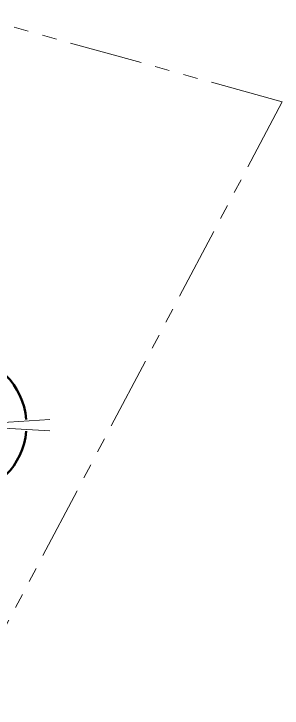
# Model space of a CAD drawing. Header units: inches. Extents: x -1462 to 4132, y -1442 to 2814.
# Drawn here: x 3674 to 4132, y 445 to 1630 of the extents above; entities that cross this region are included whole.
import ezdxf

# ---------------------------------------------------------------- set-up
doc = ezdxf.new("R2010")
doc.units = ezdxf.units.IN
doc.header["$LTSCALE"] = 100
doc.header["$MEASUREMENT"] = 0
doc.linetypes.add('PHANTOM', pattern=[2.5, 1.25, -0.25, 0.25, -0.25, 0.25, -0.25])
for name, color, linetype, lineweight in [('PlantMaterials', 3, 'Continuous', 0), ('PM-Medium', 90, 'Continuous', 20), ('PM-Thick', 83, 'Continuous', 50), ('PropertyLines', 212, 'PHANTOM', 0)]:
    doc.layers.add(name, color=color, linetype=linetype, lineweight=lineweight)

# ---------------------------------------------------------------- blocks, each defined once
blk = doc.blocks.new('PM014')
at = {"layer": 'PM-Medium'}
for q in [(-0.488, 7.985), (0.488, 7.985), (-7.985, 0.488), (7.985, 0.488), (-7.985, -0.488), (-0.488, -7.985), (7.985, -0.488), (0.488, -7.985)]:
    blk.add_line((0, 0), q, dxfattribs=at)
at = {"layer": 'PM-Medium', "const_width": 0.25}
blk.add_lwpolyline([(-0.125, 0, 1), (0.125, 0, 1)], format="xyb", close=True, dxfattribs=at)
at = {"layer": 'PM-Thick'}
for start, end in [(94.69375, 175.30625), (4.69375, 85.30625), (184.69375, 265.30625), (274.69375, 355.30625)]:
    blk.add_arc((0, 0), 6, start, end, dxfattribs=at)

msp = doc.modelspace()

# ---------------------------------------------------------------- linework, layer by layer
at = {"layer": 'PropertyLines'}
for q in [(-665.6, 2814.1), (3032.1, -605.1)]:
    msp.add_line((4132.3, 1479.5), q, dxfattribs=at)

# ---------------------------------------------------------------- block references
at = {"layer": 'PlantMaterials', "color": 46, "xscale": 20, "yscale": 20, "zscale": 20}
msp.add_blockref('PM014', (3575.7, 927.9), dxfattribs=at)

doc.saveas('drawing.dxf')
